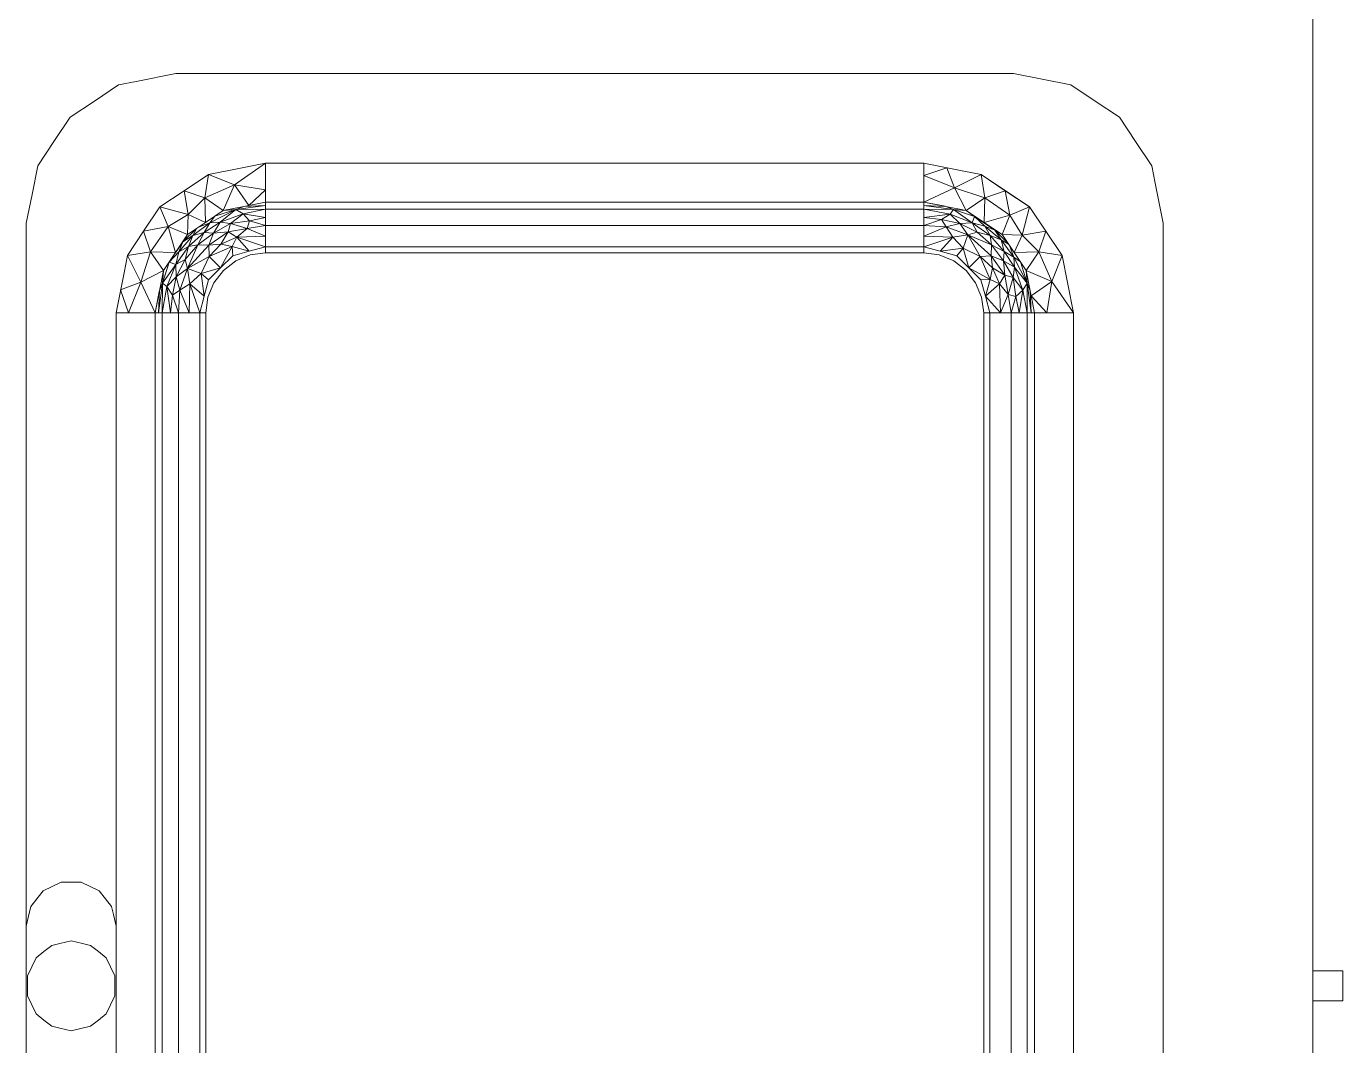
# Model space of a CAD drawing. Header units: inches. Extents: x -827 to 154, y -802 to 207.
# Drawn here: x -814.08 to -792.08, y 15.33 to 32.36 of the extents above; entities that cross this region are included whole.
import ezdxf

# ---------------------------------------------------------------- set-up
doc = ezdxf.new("R2010")
doc.units = ezdxf.units.IN
doc.header["$MEASUREMENT"] = 0
doc.layers.add('D0960_-_Workstation__Dental_Lab__Plaster_skp', color=8, linetype='Continuous', lineweight=9)
doc.layers.add('Q-SPCQ', color=7, linetype='Continuous', lineweight=9)

# ---------------------------------------------------------------- blocks, each defined once
blk = doc.blocks.new('D0960_-_Workstation__Dental_Lab__Plaster_skp_7-V1-Level 1')
at = {"layer": 'Q-SPCQ'}
for p, q in [((-72.5, -12), (66.448, -12)), ((66.448, -12), (-72.5, -12))]:
    blk.add_line(p, q, dxfattribs=at)
blk = doc.blocks.new('D0960_-_Workstation__Dental_Lab__Plaster_skp_2-V2-Level 1')
at = {"layer": 'Q-SPCQ'}
for p, q in [((92.75, 20.25), (99.25, 20.25)), ((92.75, 20.25), (99.25, 20.25)), ((99.25, 20.25), (111, 20.25)), ((111, 20.25), (99.25, 20.25)), ((99.25, 20.25), (99.413, 20.213)), ((99.25, 20.25), (99.413, 20.213)), ((111, 20.25), (111.478, 20.155)), ((111, 20.25), (111.478, 20.155)), ((97.678, 19.956), (97.782, 20.086)), ((97.678, 19.956), (97.782, 20.086)), ((97.782, 20.086), (97.933, 20.159)), ((97.782, 20.086), (97.933, 20.159)), ((97.933, 20.159), (98.083, 20.231)), ((98.083, 20.231), (97.933, 20.159)), ((98.083, 20.231), (98.25, 20.231)), ((98.083, 20.231), (98.417, 20.231)), ((98.25, 20.231), (98.417, 20.231)), ((98.417, 20.231), (98.567, 20.159)), ((98.417, 20.231), (98.567, 20.159)), ((98.567, 20.159), (98.718, 20.086)), ((98.718, 20.086), (98.567, 20.159)), ((98.718, 20.086), (98.822, 19.956)), ((98.822, 19.956), (98.718, 20.086)), ((99.413, 20.213), (99.575, 20.176)), ((99.575, 20.176), (99.413, 20.213)), ((99.575, 20.176), (99.706, 20.072)), ((99.575, 20.176), (99.836, 19.968)), ((99.706, 20.072), (99.836, 19.968)), ((111.478, 20.155), (111.957, 20.06)), ((111.957, 20.06), (111.478, 20.155)), ((111.957, 20.06), (112.362, 19.789)), ((111.957, 20.06), (112.362, 19.789)), ((97.543, 19.69), (97.574, 19.825)), ((97.543, 19.69), (97.574, 19.825)), ((97.574, 19.825), (97.678, 19.956)), ((97.678, 19.956), (97.574, 19.825)), ((98.822, 19.956), (98.926, 19.825)), ((98.926, 19.825), (98.822, 19.956)), ((98.926, 19.825), (98.957, 19.69)), ((98.957, 19.69), (98.926, 19.825)), ((99.836, 19.968), (99.909, 19.817)), ((99.909, 19.817), (99.836, 19.968)), ((99.909, 19.817), (99.981, 19.667)), ((99.981, 19.667), (99.909, 19.817)), ((97.543, 19.69), (97.5, 19.5)), ((97.543, 19.69), (97.5, 19.5)), ((98.957, 19.69), (99, 19.5)), ((99, 19.5), (98.957, 19.69)), ((99.981, 19.667), (99.981, 19.5)), ((99.981, 19.5), (99.981, 19.667)), ((112.362, 19.789), (112.768, 19.518)), ((112.768, 19.518), (112.362, 19.789)), ((97.537, 19.337), (97.5, 19.5)), ((97.537, 19.337), (97.5, 19.5)), ((98.957, 19.31), (99, 19.5)), ((98.957, 19.31), (99, 19.5)), ((99.981, 19.333), (99.981, 19.5)), ((99.981, 19.333), (99.981, 19.5)), ((112.768, 19.518), (113.039, 19.112)), ((113.039, 19.112), (112.768, 19.518)), ((97.537, 19.337), (97.574, 19.175)), ((97.537, 19.337), (97.574, 19.175)), ((97.574, 19.175), (97.678, 19.044)), ((97.678, 19.044), (97.574, 19.175)), ((98.822, 19.044), (98.926, 19.175)), ((98.822, 19.044), (98.926, 19.175)), ((98.926, 19.175), (98.957, 19.31)), ((98.926, 19.175), (98.957, 19.31)), ((99.836, 19.032), (99.981, 19.333)), ((99.836, 19.032), (99.909, 19.183)), ((99.909, 19.183), (99.981, 19.333)), ((97.678, 19.044), (97.782, 18.914)), ((97.678, 19.044), (97.782, 18.914)), ((98.718, 18.914), (98.822, 19.044)), ((98.718, 18.914), (98.822, 19.044)), ((99.575, 18.824), (99.706, 18.928)), ((99.575, 18.824), (99.706, 18.928)), ((99.706, 18.928), (99.836, 19.032)), ((99.836, 19.032), (99.706, 18.928)), ((113.039, 19.112), (113.31, 18.707)), ((113.31, 18.707), (113.039, 19.112)), ((96.37, 18.75), (99.25, 18.75)), ((99.25, 18.75), (96.37, 18.75)), ((97.782, 18.914), (97.933, 18.841)), ((97.782, 18.914), (97.933, 18.841)), ((97.933, 18.841), (98.083, 18.769)), ((98.083, 18.769), (97.933, 18.841)), ((98.083, 18.769), (98.25, 18.769)), ((98.417, 18.769), (98.083, 18.769)), ((98.25, 18.769), (98.417, 18.769)), ((98.417, 18.769), (98.567, 18.841)), ((98.417, 18.769), (98.567, 18.841)), ((98.567, 18.841), (98.718, 18.914)), ((98.718, 18.914), (98.567, 18.841)), ((99.25, 18.75), (99.44, 18.793)), ((99.25, 18.75), (99.44, 18.793)), ((99.25, 18.75), (109.5, 18.75)), ((109.5, 18.75), (99.25, 18.75)), ((99.44, 18.793), (99.575, 18.824)), ((99.575, 18.824), (99.44, 18.793)), ((109.5, 18.75), (110.167, 18.617)), ((109.5, 18.75), (110.167, 18.617)), ((109.5, 18.544), (109.5, 18.75)), ((109.5, 18.75), (109.5, 18.544)), ((113.31, 18.707), (113.367, 18.417)), ((113.367, 18.417), (113.31, 18.707)), ((109.5, 18.544), (109.882, 18.674)), ((109.882, 18.674), (109.5, 18.544)), ((109.5, 18.544), (109.5, 18.099)), ((109.5, 18.544), (109.5, 18.099)), ((109.5, 18.544), (110.01, 18.337)), ((109.5, 18.544), (110.01, 18.337)), ((109.882, 18.674), (110.01, 18.337)), ((109.882, 18.674), (110.01, 18.337)), ((110.457, 18.56), (110.01, 18.337)), ((110.01, 18.337), (110.457, 18.56)), ((110.167, 18.617), (110.457, 18.56)), ((110.457, 18.56), (110.167, 18.617)), ((110.457, 18.56), (110.862, 18.289)), ((110.457, 18.56), (110.862, 18.289)), ((110.457, 18.56), (110.517, 18.172)), ((110.457, 18.56), (110.517, 18.172)), ((110.01, 18.337), (109.5, 18.099)), ((109.5, 18.099), (110.01, 18.337)), ((110.01, 18.337), (110.208, 17.958)), ((110.01, 18.337), (110.517, 18.172)), ((110.517, 18.172), (110.01, 18.337)), ((110.01, 18.337), (110.208, 17.958)), ((110.517, 18.172), (110.862, 18.289)), ((110.862, 18.289), (110.517, 18.172)), ((110.862, 18.289), (111.268, 18.018)), ((111.268, 18.018), (110.862, 18.289)), ((110.862, 18.289), (110.94, 17.88)), ((110.862, 18.289), (110.94, 17.88)), ((113.367, 18.417), (113.5, 17.75)), ((113.5, 17.75), (113.367, 18.417)), ((109.5, 18.099), (96.366, 18.099)), ((96.366, 18.099), (109.5, 18.099)), ((109.5, 18.043), (109.5, 18.099)), ((109.5, 18.099), (109.5, 18.043)), ((109.5, 18.099), (109.854, 18.029)), ((109.854, 18.029), (109.5, 18.099)), ((109.865, 18.026), (109.5, 18.099)), ((109.5, 18.023), (109.5, 18.043)), ((109.865, 18.026), (109.5, 18.043)), ((109.996, 17.976), (109.5, 18.043)), ((109.5, 18.023), (109.5, 18.043)), ((109.865, 18.026), (109.5, 18.043)), ((109.5, 18.043), (109.996, 17.976)), ((110.517, 18.172), (110.208, 17.958)), ((110.517, 18.172), (110.208, 17.958)), ((110.517, 18.172), (110.508, 17.758)), ((110.517, 18.172), (110.508, 17.758)), ((110.517, 18.172), (110.94, 17.88)), ((110.517, 18.172), (110.94, 17.88)), ((96.366, 17.979), (109.5, 17.979)), ((96.366, 17.979), (109.5, 17.979)), ((109.5, 18.023), (109.5, 17.979)), ((109.5, 18.023), (109.5, 17.979)), ((109.5, 17.979), (109.5, 17.843)), ((109.996, 17.976), (109.5, 17.979)), ((109.939, 17.899), (109.5, 17.979)), ((109.5, 17.979), (109.5, 17.843)), ((109.996, 17.976), (109.5, 17.979)), ((109.5, 17.979), (109.939, 17.899)), ((109.939, 17.899), (109.5, 17.843)), ((109.939, 17.899), (109.5, 17.843)), ((109.5, 17.708), (109.5, 17.843)), ((109.5, 17.843), (109.795, 17.807)), ((109.795, 17.807), (109.5, 17.843)), ((109.5, 17.843), (109.5, 17.708)), ((109.939, 17.899), (109.795, 17.807)), ((109.939, 17.899), (109.795, 17.807)), ((109.865, 18.026), (110.208, 17.958)), ((109.865, 18.026), (109.996, 17.976)), ((109.865, 18.026), (110.208, 17.958)), ((109.865, 18.026), (109.996, 17.976)), ((109.996, 17.976), (109.939, 17.899)), ((109.996, 17.976), (109.939, 17.899)), ((109.939, 17.899), (110.103, 17.743)), ((109.939, 17.899), (110.306, 17.752)), ((109.939, 17.899), (110.306, 17.752)), ((110.103, 17.743), (109.939, 17.899)), ((109.996, 17.976), (110.208, 17.958)), ((109.996, 17.976), (110.306, 17.752)), ((110.208, 17.958), (109.996, 17.976)), ((109.996, 17.976), (110.348, 17.861)), ((110.348, 17.861), (109.996, 17.976)), ((109.996, 17.976), (110.306, 17.752)), ((110.208, 17.958), (110.348, 17.861)), ((110.208, 17.958), (110.508, 17.758)), ((110.208, 17.958), (110.348, 17.861)), ((110.208, 17.958), (110.508, 17.758)), ((110.348, 17.861), (110.306, 17.752)), ((110.348, 17.861), (110.306, 17.752)), ((110.508, 17.758), (110.348, 17.861)), ((110.348, 17.861), (110.688, 17.633)), ((110.688, 17.633), (110.348, 17.861)), ((110.348, 17.861), (110.52, 17.7)), ((110.348, 17.861), (110.52, 17.7)), ((110.348, 17.861), (110.508, 17.758)), ((110.94, 17.88), (110.508, 17.758)), ((110.508, 17.758), (110.94, 17.88)), ((110.94, 17.88), (110.807, 17.557)), ((110.94, 17.88), (110.807, 17.557)), ((111.268, 18.018), (110.94, 17.88)), ((110.94, 17.88), (111.268, 18.018)), ((110.94, 17.88), (111.145, 17.545)), ((110.94, 17.88), (111.145, 17.545)), ((111.268, 18.018), (111.145, 17.545)), ((111.268, 18.018), (111.145, 17.545)), ((111.268, 18.018), (111.539, 17.612)), ((111.539, 17.612), (111.268, 18.018)), ((96.366, 17.708), (109.5, 17.708)), ((109.5, 17.708), (96.366, 17.708)), ((109.795, 17.807), (109.5, 17.708)), ((109.795, 17.807), (109.5, 17.708)), ((109.5, 17.708), (109.5, 17.53)), ((109.876, 17.684), (109.5, 17.708)), ((109.5, 17.708), (109.5, 17.53)), ((109.876, 17.684), (109.5, 17.708)), ((109.876, 17.684), (109.5, 17.53)), ((109.876, 17.684), (109.5, 17.53)), ((110.103, 17.743), (109.795, 17.807)), ((109.795, 17.807), (109.876, 17.684)), ((109.876, 17.684), (109.795, 17.807)), ((110.103, 17.743), (109.795, 17.807)), ((110.103, 17.743), (109.876, 17.684)), ((110.103, 17.743), (109.876, 17.684)), ((110.238, 17.555), (109.876, 17.684)), ((109.983, 17.516), (109.876, 17.684)), ((110.238, 17.555), (109.876, 17.684)), ((109.876, 17.684), (109.983, 17.516)), ((110.306, 17.752), (110.103, 17.743)), ((110.103, 17.743), (110.306, 17.752)), ((110.238, 17.555), (110.103, 17.743)), ((110.392, 17.596), (110.103, 17.743)), ((110.103, 17.743), (110.238, 17.555)), ((110.392, 17.596), (110.103, 17.743)), ((110.52, 17.7), (110.306, 17.752)), ((110.306, 17.752), (110.609, 17.541)), ((110.392, 17.596), (110.306, 17.752)), ((110.306, 17.752), (110.392, 17.596)), ((110.306, 17.752), (110.609, 17.541)), ((110.306, 17.752), (110.52, 17.7)), ((110.508, 17.758), (110.688, 17.633)), ((110.508, 17.758), (110.688, 17.633)), ((110.508, 17.758), (110.807, 17.557)), ((110.508, 17.758), (110.807, 17.557)), ((110.52, 17.7), (110.609, 17.541)), ((110.792, 17.468), (110.52, 17.7)), ((110.52, 17.7), (110.609, 17.541)), ((110.688, 17.633), (110.52, 17.7)), ((110.688, 17.633), (110.52, 17.7)), ((110.52, 17.7), (110.792, 17.468)), ((110.688, 17.633), (110.792, 17.468)), ((110.688, 17.633), (110.905, 17.412)), ((110.688, 17.633), (110.807, 17.557)), ((110.688, 17.633), (110.792, 17.468)), ((110.688, 17.633), (110.905, 17.412)), ((110.688, 17.633), (110.807, 17.557)), ((111.145, 17.545), (111.539, 17.612)), ((111.539, 17.612), (111.145, 17.545)), ((111.539, 17.612), (111.422, 17.267)), ((111.539, 17.612), (111.422, 17.267)), ((111.539, 17.612), (111.81, 17.207)), ((111.539, 17.612), (111.81, 17.207)), ((113.5, 17.75), (113.5, 3.75)), ((113.5, 3.75), (113.5, 17.75)), ((109.5, 17.352), (109.5, 17.53)), ((109.983, 17.516), (109.5, 17.53)), ((109.983, 17.516), (109.5, 17.53)), ((109.5, 17.53), (109.5, 17.352)), ((109.983, 17.516), (109.5, 17.352)), ((109.983, 17.516), (109.5, 17.352)), ((109.983, 17.516), (109.775, 17.278)), ((109.983, 17.516), (109.775, 17.278)), ((110.238, 17.555), (109.983, 17.516)), ((110.238, 17.555), (109.983, 17.516)), ((109.983, 17.516), (110.155, 17.328)), ((110.155, 17.328), (109.983, 17.516)), ((110.238, 17.555), (110.155, 17.328)), ((110.238, 17.555), (110.155, 17.328)), ((110.392, 17.596), (110.238, 17.555)), ((110.392, 17.596), (110.238, 17.555)), ((110.628, 17.201), (110.238, 17.555)), ((110.238, 17.555), (110.442, 17.192)), ((110.633, 17.383), (110.238, 17.555)), ((110.633, 17.383), (110.238, 17.555)), ((110.238, 17.555), (110.628, 17.201)), ((110.442, 17.192), (110.238, 17.555)), ((110.633, 17.383), (110.392, 17.596)), ((110.609, 17.541), (110.392, 17.596)), ((110.633, 17.383), (110.392, 17.596)), ((110.392, 17.596), (110.609, 17.541)), ((110.792, 17.468), (110.609, 17.541)), ((110.633, 17.383), (110.609, 17.541)), ((110.843, 17.276), (110.609, 17.541)), ((110.609, 17.541), (110.633, 17.383)), ((110.609, 17.541), (110.843, 17.276)), ((110.609, 17.541), (110.792, 17.468)), ((110.633, 17.383), (110.628, 17.201)), ((110.633, 17.383), (110.628, 17.201)), ((110.843, 17.276), (110.633, 17.383)), ((110.843, 17.276), (110.633, 17.383)), ((110.633, 17.383), (110.83, 17.12)), ((110.83, 17.12), (110.633, 17.383)), ((110.792, 17.468), (110.843, 17.276)), ((110.792, 17.468), (111.002, 17.182)), ((110.843, 17.276), (110.792, 17.468)), ((110.792, 17.468), (110.913, 17.399)), ((110.792, 17.468), (111.002, 17.182)), ((110.792, 17.468), (110.913, 17.399)), ((110.807, 17.557), (111.008, 17.258)), ((110.807, 17.557), (111.008, 17.258)), ((110.807, 17.557), (111.145, 17.545)), ((110.807, 17.557), (111.145, 17.545)), ((111.145, 17.545), (111.008, 17.258)), ((111.008, 17.258), (111.145, 17.545)), ((111.145, 17.545), (111.422, 17.267)), ((111.145, 17.545), (111.422, 17.267)), ((96.366, 17.352), (109.5, 17.352)), ((109.5, 17.352), (96.366, 17.352)), ((96.366, 17.25), (109.5, 17.25)), ((96.366, 17.25), (109.5, 17.25)), ((109.5, 17.25), (109.5, 17.352)), ((109.5, 17.352), (109.5, 17.25)), ((109.5, 17.352), (109.775, 17.278)), ((109.5, 17.352), (109.775, 17.278)), ((109.5, 17.25), (109.759, 17.216)), ((109.759, 17.216), (109.5, 17.25)), ((109.759, 17.216), (110, 17.116)), ((109.759, 17.216), (110, 17.116)), ((110.155, 17.328), (109.775, 17.278)), ((110.155, 17.328), (109.775, 17.278)), ((109.775, 17.278), (110.051, 17.204)), ((109.775, 17.278), (110.051, 17.204)), ((110.155, 17.328), (110.051, 17.204)), ((110.155, 17.328), (110.051, 17.204)), ((110.051, 17.204), (110.253, 17.003)), ((110.253, 17.003), (110.051, 17.204)), ((110.442, 17.192), (110.155, 17.328)), ((110.155, 17.328), (110.253, 17.003)), ((110.253, 17.003), (110.155, 17.328)), ((110.442, 17.192), (110.155, 17.328)), ((110.442, 17.192), (110.253, 17.003)), ((110.442, 17.192), (110.253, 17.003)), ((110.628, 17.201), (110.442, 17.192)), ((110.628, 17.201), (110.442, 17.192)), ((110.645, 17.002), (110.442, 17.192)), ((110.645, 17.002), (110.442, 17.192)), ((110.442, 17.192), (110.606, 16.808)), ((110.606, 16.808), (110.442, 17.192)), ((110.853, 16.877), (110.628, 17.201)), ((110.628, 17.201), (110.645, 17.002)), ((110.83, 17.12), (110.628, 17.201)), ((110.645, 17.002), (110.628, 17.201)), ((110.83, 17.12), (110.628, 17.201)), ((110.853, 16.877), (110.628, 17.201)), ((110.843, 17.276), (110.83, 17.12)), ((110.843, 17.276), (110.83, 17.12)), ((110.843, 17.276), (111.002, 17.182)), ((110.843, 17.276), (111.015, 17.013)), ((110.843, 17.276), (111.002, 17.182)), ((111.015, 17.013), (110.843, 17.276)), ((110.93, 17.375), (111.002, 17.182)), ((111.002, 17.182), (110.93, 17.375)), ((111.002, 17.182), (111.113, 17.1)), ((111.015, 17.013), (111.002, 17.182)), ((111.002, 17.182), (111.226, 16.746)), ((111.002, 17.182), (111.113, 17.1)), ((111.002, 17.182), (111.015, 17.013)), ((111.002, 17.182), (111.226, 16.746)), ((111.008, 17.258), (111.422, 17.267)), ((111.422, 17.267), (111.008, 17.258)), ((111.008, 17.258), (111.208, 16.958)), ((111.008, 17.258), (111.208, 16.958)), ((111.422, 17.267), (111.208, 16.958)), ((111.422, 17.267), (111.208, 16.958)), ((111.422, 17.267), (111.637, 16.772)), ((111.422, 17.267), (111.637, 16.772)), ((111.422, 17.267), (111.81, 17.207)), ((111.422, 17.267), (111.81, 17.207)), ((111.637, 16.772), (111.81, 17.207)), ((111.637, 16.772), (111.81, 17.207)), ((111.81, 17.207), (111.905, 16.728)), ((111.905, 16.728), (111.81, 17.207)), ((110, 17.116), (110.207, 16.957)), ((110.207, 16.957), (110, 17.116)), ((110.207, 16.957), (110.366, 16.75)), ((110.366, 16.75), (110.207, 16.957)), ((110.253, 17.003), (110.454, 16.801)), ((110.606, 16.808), (110.253, 17.003)), ((110.606, 16.808), (110.253, 17.003)), ((110.253, 17.003), (110.454, 16.801)), ((110.645, 17.002), (110.606, 16.808)), ((110.645, 17.002), (110.606, 16.808)), ((110.853, 16.877), (110.645, 17.002)), ((110.766, 16.733), (110.645, 17.002)), ((110.853, 16.877), (110.645, 17.002)), ((110.645, 17.002), (110.766, 16.733)), ((111.015, 17.013), (110.83, 17.12)), ((110.83, 17.12), (110.991, 16.84)), ((111.015, 17.013), (110.83, 17.12)), ((110.991, 16.84), (110.83, 17.12)), ((110.83, 17.12), (110.853, 16.877)), ((110.853, 16.877), (110.83, 17.12)), ((111.015, 17.013), (110.991, 16.84)), ((111.015, 17.013), (110.991, 16.84)), ((111.015, 17.013), (111.152, 16.626)), ((111.015, 17.013), (111.226, 16.746)), ((111.015, 17.013), (111.226, 16.746)), ((111.015, 17.013), (111.152, 16.626)), ((111.113, 17.1), (111.226, 16.746)), ((111.226, 16.746), (111.113, 17.1)), ((111.208, 16.958), (111.226, 16.746)), ((111.208, 16.958), (111.276, 16.615)), ((111.226, 16.746), (111.208, 16.958)), ((111.208, 16.958), (111.637, 16.772)), ((111.637, 16.772), (111.208, 16.958)), ((111.276, 16.615), (111.208, 16.958)), ((110.366, 16.75), (110.466, 16.509)), ((110.466, 16.509), (110.366, 16.75)), ((110.606, 16.808), (110.454, 16.801)), ((110.606, 16.808), (110.454, 16.801)), ((110.454, 16.801), (110.528, 16.525)), ((110.454, 16.801), (110.528, 16.525)), ((110.606, 16.808), (110.528, 16.525)), ((110.606, 16.808), (110.528, 16.525)), ((110.766, 16.733), (110.528, 16.525)), ((110.766, 16.733), (110.528, 16.525)), ((110.766, 16.733), (110.602, 16.25)), ((110.766, 16.733), (110.602, 16.25)), ((110.766, 16.733), (110.606, 16.808)), ((110.766, 16.733), (110.606, 16.808)), ((110.853, 16.877), (110.766, 16.733)), ((110.853, 16.877), (110.766, 16.733)), ((110.766, 16.733), (110.78, 16.25)), ((110.91, 16.557), (110.766, 16.733)), ((110.91, 16.557), (110.766, 16.733)), ((110.766, 16.733), (110.78, 16.25)), ((110.991, 16.84), (110.853, 16.877)), ((110.853, 16.877), (110.91, 16.557)), ((110.991, 16.84), (110.853, 16.877)), ((110.91, 16.557), (110.853, 16.877)), ((110.991, 16.84), (110.91, 16.557)), ((110.991, 16.84), (110.91, 16.557)), ((111.037, 16.52), (110.991, 16.84)), ((111.152, 16.626), (110.991, 16.84)), ((110.991, 16.84), (111.037, 16.52)), ((110.991, 16.84), (111.152, 16.626)), ((111.152, 16.626), (111.226, 16.746)), ((111.226, 16.746), (111.152, 16.626)), ((111.226, 16.746), (111.293, 16.25)), ((111.226, 16.746), (111.229, 16.25)), ((111.226, 16.746), (111.293, 16.25)), ((111.226, 16.746), (111.276, 16.615)), ((111.226, 16.746), (111.276, 16.615)), ((111.226, 16.746), (111.229, 16.25)), ((111.637, 16.772), (111.293, 16.532)), ((111.637, 16.772), (111.293, 16.532)), ((111.637, 16.772), (111.555, 16.25)), ((111.637, 16.772), (111.555, 16.25)), ((111.637, 16.772), (112, 16.25)), ((111.637, 16.772), (112, 16.25)), ((112, 16.25), (111.905, 16.728)), ((111.905, 16.728), (112, 16.25)), ((110.466, 16.509), (110.5, 16.25)), ((110.5, 16.25), (110.466, 16.509)), ((110.528, 16.525), (110.602, 16.25)), ((110.528, 16.525), (110.602, 16.25)), ((110.91, 16.557), (110.78, 16.25)), ((110.91, 16.557), (110.78, 16.25)), ((111.037, 16.52), (110.91, 16.557)), ((110.958, 16.25), (110.91, 16.557)), ((111.037, 16.52), (110.91, 16.557)), ((110.91, 16.557), (110.958, 16.25)), ((111.037, 16.52), (110.958, 16.25)), ((111.037, 16.52), (110.958, 16.25)), ((111.152, 16.626), (111.037, 16.52)), ((111.152, 16.626), (111.037, 16.52)), ((111.093, 16.25), (111.037, 16.52)), ((111.037, 16.52), (111.093, 16.25)), ((111.152, 16.626), (111.093, 16.25)), ((111.152, 16.626), (111.093, 16.25)), ((111.229, 16.25), (111.152, 16.626)), ((111.152, 16.626), (111.229, 16.25)), ((111.293, 16.532), (111.276, 16.615)), ((111.293, 16.25), (111.276, 16.615)), ((111.293, 16.25), (111.276, 16.615)), ((111.276, 16.615), (111.293, 16.532)), ((111.293, 16.532), (111.349, 16.25)), ((111.293, 16.532), (111.555, 16.25)), ((111.293, 16.532), (111.349, 16.25)), ((111.293, 16.532), (111.555, 16.25)), ((110.5, 16.25), (110.602, 16.25)), ((110.5, 16.25), (110.602, 16.25)), ((110.5, 5.25), (110.5, 16.25)), ((110.5, 5.25), (110.5, 16.25)), ((110.739, 16.25), (110.602, 16.25)), ((110.602, 5.25), (110.602, 16.25)), ((110.602, 16.25), (110.602, 5.25)), ((110.602, 16.25), (110.739, 16.25)), ((110.739, 16.25), (110.78, 16.25)), ((110.739, 16.25), (110.78, 16.25)), ((110.958, 16.25), (110.78, 16.25)), ((110.78, 16.25), (110.958, 16.25)), ((111.093, 16.25), (110.958, 16.25)), ((110.958, 5.25), (110.958, 16.25)), ((110.958, 16.25), (110.958, 5.25)), ((110.958, 16.25), (111.093, 16.25)), ((111.229, 16.25), (111.093, 16.25)), ((111.093, 16.25), (111.229, 16.25)), ((111.289, 16.25), (111.229, 16.25)), ((111.229, 5.25), (111.229, 16.25)), ((111.229, 16.25), (111.293, 16.25)), ((111.349, 16.25), (111.229, 16.25)), ((111.229, 5.25), (111.229, 16.25)), ((111.289, 16.25), (111.293, 16.25)), ((111.349, 16.25), (111.293, 16.25)), ((111.293, 16.25), (111.349, 16.25)), ((111.349, 16.25), (111.349, 5.25)), ((111.349, 16.25), (111.555, 16.25)), ((111.349, 16.25), (111.555, 16.25)), ((111.349, 5.25), (111.349, 16.25)), ((111.555, 16.25), (112, 16.25)), ((112, 16.25), (111.555, 16.25)), ((112, 5.25), (112, 16.25)), ((112, 16.25), (112, 5.25)), ((110.466, 4.991), (110.5, 5.25)), ((110.466, 4.991), (110.5, 5.25)), ((110.602, 5.25), (110.5, 5.25)), ((110.5, 5.25), (110.602, 5.25)), ((110.528, 4.975), (110.602, 5.25)), ((110.602, 5.25), (110.528, 4.975)), ((110.78, 5.25), (110.602, 5.25)), ((110.766, 4.767), (110.602, 5.25)), ((110.78, 5.25), (110.602, 5.25)), ((110.602, 5.25), (110.766, 4.767)), ((110.78, 5.25), (110.766, 4.767)), ((110.78, 5.25), (110.766, 4.767)), ((110.78, 5.25), (110.958, 5.25)), ((110.958, 5.25), (110.78, 5.25)), ((110.78, 5.25), (110.934, 4.874)), ((110.934, 4.874), (110.78, 5.25)), ((110.958, 5.25), (110.934, 4.874)), ((110.958, 5.25), (110.934, 4.874)), ((111.229, 5.25), (110.958, 5.25)), ((111.057, 4.955), (110.958, 5.25)), ((111.093, 5.25), (110.958, 5.25)), ((110.958, 5.25), (111.057, 4.955)), ((111.093, 5.25), (111.057, 4.955)), ((111.093, 5.25), (111.057, 4.955)), ((111.093, 5.25), (111.149, 4.811)), ((111.229, 5.25), (111.093, 5.25)), ((111.093, 5.25), (111.149, 4.811)), ((111.229, 5.25), (111.149, 4.811)), ((111.229, 5.25), (111.149, 4.811)), ((111.229, 5.25), (111.226, 4.754)), ((111.226, 4.754), (111.293, 5.25)), ((111.293, 5.25), (111.226, 4.754)), ((111.229, 5.25), (111.226, 4.754)), ((111.293, 5.25), (111.229, 5.25)), ((111.229, 5.25), (111.293, 5.25)), ((111.293, 5.25), (111.276, 4.885)), ((111.276, 4.885), (111.349, 5.25)), ((111.293, 5.25), (111.276, 4.885)), ((111.279, 4.896), (111.349, 5.25)), ((111.349, 5.25), (111.279, 4.896)), ((111.303, 5.25), (111.293, 5.25)), ((111.293, 5.25), (111.303, 5.25)), ((111.293, 5.25), (111.349, 5.25)), ((111.303, 5.25), (111.349, 5.25)), ((111.349, 5.25), (111.303, 5.25)), ((111.587, 4.74), (111.349, 5.25)), ((111.794, 5.25), (111.349, 5.25)), ((111.349, 5.25), (111.587, 4.74)), ((111.349, 5.25), (111.794, 5.25)), ((111.587, 4.74), (111.794, 5.25)), ((111.794, 5.25), (111.587, 4.74)), ((111.794, 5.25), (112, 5.25)), ((111.794, 5.25), (111.924, 4.868)), ((111.794, 5.25), (112, 5.25)), ((111.794, 5.25), (111.924, 4.868)), ((111.867, 4.583), (112, 5.25)), ((111.867, 4.583), (112, 5.25)), ((110.366, 4.75), (110.466, 4.991)), ((110.366, 4.75), (110.466, 4.991)), ((110.454, 4.699), (110.528, 4.975)), ((110.528, 4.975), (110.454, 4.699)), ((110.578, 4.595), (110.528, 4.975)), ((110.766, 4.767), (110.528, 4.975)), ((110.766, 4.767), (110.528, 4.975)), ((110.528, 4.975), (110.578, 4.595)), ((110.934, 4.874), (110.766, 4.767)), ((110.934, 4.874), (110.766, 4.767)), ((110.934, 4.874), (110.805, 4.512)), ((110.934, 4.874), (110.805, 4.512)), ((111.057, 4.955), (110.934, 4.874)), ((111.057, 4.955), (110.934, 4.874)), ((110.993, 4.647), (110.934, 4.874)), ((110.934, 4.874), (110.993, 4.647)), ((111.057, 4.955), (110.993, 4.647)), ((111.057, 4.955), (110.993, 4.647)), ((111.057, 4.955), (111.149, 4.811)), ((111.149, 4.811), (111.057, 4.955)), ((111.276, 4.885), (111.208, 4.542)), ((111.276, 4.885), (111.208, 4.542)), ((111.276, 4.885), (111.226, 4.754)), ((111.226, 4.754), (111.276, 4.885)), ((111.924, 4.868), (111.587, 4.74)), ((111.587, 4.74), (111.924, 4.868)), ((110.207, 4.543), (110.366, 4.75)), ((110.207, 4.543), (110.366, 4.75)), ((110.253, 4.497), (110.454, 4.699)), ((110.454, 4.699), (110.253, 4.497)), ((110.578, 4.595), (110.454, 4.699)), ((110.578, 4.595), (110.454, 4.699)), ((110.766, 4.767), (110.578, 4.595)), ((110.766, 4.767), (110.578, 4.595)), ((110.766, 4.767), (110.805, 4.512)), ((110.805, 4.512), (110.766, 4.767)), ((110.993, 4.647), (110.805, 4.512)), ((110.993, 4.647), (110.805, 4.512)), ((110.993, 4.647), (110.846, 4.358)), ((110.993, 4.647), (110.846, 4.358)), ((111.149, 4.811), (110.993, 4.647)), ((111.149, 4.811), (110.993, 4.647)), ((111.002, 4.444), (110.993, 4.647)), ((110.993, 4.647), (111.002, 4.444)), ((111.149, 4.811), (111.002, 4.444)), ((111.149, 4.811), (111.002, 4.444)), ((111.002, 4.444), (111.226, 4.754)), ((111.226, 4.754), (111.002, 4.444)), ((111.226, 4.754), (111.111, 4.402)), ((111.226, 4.754), (111.111, 4.402)), ((111.149, 4.811), (111.226, 4.754)), ((111.149, 4.811), (111.226, 4.754)), ((111.226, 4.754), (111.208, 4.542)), ((111.226, 4.754), (111.208, 4.542)), ((111.587, 4.74), (111.208, 4.542)), ((111.587, 4.74), (111.208, 4.542)), ((111.587, 4.74), (111.422, 4.233)), ((111.587, 4.74), (111.422, 4.233)), ((111.587, 4.74), (111.81, 4.293)), ((111.587, 4.74), (111.81, 4.293)), ((110, 4.384), (110.207, 4.543)), ((110.207, 4.543), (110, 4.384)), ((110.051, 4.296), (110.253, 4.497)), ((110.253, 4.497), (110.051, 4.296)), ((110.253, 4.497), (110.058, 4.144)), ((110.253, 4.497), (110.058, 4.144)), ((110.578, 4.595), (110.253, 4.497)), ((110.578, 4.595), (110.253, 4.497)), ((110.253, 4.497), (110.442, 4.308)), ((110.442, 4.308), (110.253, 4.497)), ((110.578, 4.595), (110.442, 4.308)), ((110.578, 4.595), (110.442, 4.308)), ((110.805, 4.512), (110.442, 4.308)), ((110.805, 4.512), (110.442, 4.308)), ((110.805, 4.512), (110.451, 4.122)), ((110.805, 4.512), (110.451, 4.122)), ((110.805, 4.512), (110.578, 4.595)), ((110.805, 4.512), (110.578, 4.595)), ((110.805, 4.512), (110.633, 4.117)), ((110.805, 4.512), (110.633, 4.117)), ((111.002, 4.444), (110.791, 4.141)), ((111.002, 4.444), (110.791, 4.141)), ((110.805, 4.512), (110.846, 4.358)), ((110.846, 4.358), (110.805, 4.512)), ((111.002, 4.444), (110.846, 4.358)), ((111.002, 4.444), (110.846, 4.358)), ((111.111, 4.402), (110.883, 4.062)), ((111.111, 4.402), (110.883, 4.062)), ((111.002, 4.444), (110.95, 4.23)), ((111.002, 4.444), (110.95, 4.23)), ((111.111, 4.402), (110.95, 4.23)), ((110.95, 4.23), (111.111, 4.402)), ((111.002, 4.444), (111.111, 4.402)), ((111.002, 4.444), (111.111, 4.402)), ((111.208, 4.542), (111.008, 4.242)), ((111.208, 4.542), (111.008, 4.242)), ((111.111, 4.402), (111.008, 4.242)), ((111.111, 4.402), (111.008, 4.242)), ((111.208, 4.542), (111.111, 4.402)), ((111.111, 4.402), (111.208, 4.542)), ((111.208, 4.542), (111.422, 4.233)), ((111.208, 4.542), (111.422, 4.233)), ((111.81, 4.293), (111.867, 4.583)), ((111.867, 4.583), (111.81, 4.293)), ((82.5, 4.25), (109.5, 4.25)), ((109.5, 4.25), (82.5, 4.25)), ((109.5, 4.25), (109.759, 4.284)), ((109.759, 4.284), (109.5, 4.25)), ((109.5, 4.25), (109.5, 4.148)), ((109.5, 4.148), (109.5, 4.25)), ((109.775, 4.222), (109.5, 4.148)), ((109.775, 4.222), (109.5, 3.97)), ((109.775, 4.222), (109.5, 4.148)), ((109.775, 4.222), (109.5, 3.97)), ((109.759, 4.284), (110, 4.384)), ((109.759, 4.284), (110, 4.384)), ((109.775, 4.222), (110.051, 4.296)), ((110.051, 4.296), (109.775, 4.222)), ((109.983, 3.984), (109.775, 4.222)), ((110.058, 4.144), (109.775, 4.222)), ((109.775, 4.222), (109.983, 3.984)), ((110.058, 4.144), (109.775, 4.222)), ((110.058, 4.144), (110.051, 4.296)), ((110.051, 4.296), (110.058, 4.144)), ((110.442, 4.308), (110.058, 4.144)), ((110.442, 4.308), (110.058, 4.144)), ((110.442, 4.308), (110.252, 4.105)), ((110.442, 4.308), (110.252, 4.105)), ((110.442, 4.308), (110.451, 4.122)), ((110.451, 4.122), (110.442, 4.308)), ((110.846, 4.358), (110.633, 4.117)), ((110.846, 4.358), (110.633, 4.117)), ((110.95, 4.23), (110.718, 3.958)), ((110.95, 4.23), (110.718, 3.958)), ((110.846, 4.358), (110.791, 4.141)), ((110.846, 4.358), (110.791, 4.141)), ((110.791, 4.141), (110.95, 4.23)), ((110.95, 4.23), (110.791, 4.141)), ((111.008, 4.242), (110.807, 3.943)), ((111.008, 4.242), (110.807, 3.943)), ((110.883, 4.062), (111.008, 4.242)), ((111.008, 4.242), (110.883, 4.062)), ((110.95, 4.23), (110.883, 4.062)), ((110.95, 4.23), (110.883, 4.062)), ((111.008, 4.242), (111.422, 4.233)), ((111.008, 4.242), (111.13, 3.81)), ((111.008, 4.242), (111.13, 3.81)), ((111.008, 4.242), (111.422, 4.233)), ((111.422, 4.233), (111.13, 3.81)), ((111.13, 3.81), (111.422, 4.233)), ((111.81, 4.293), (111.268, 3.482)), ((111.81, 4.293), (111.422, 4.233)), ((111.422, 4.233), (111.81, 4.293)), ((111.422, 4.233), (111.539, 3.888)), ((111.422, 4.233), (111.539, 3.888)), ((111.539, 3.888), (111.81, 4.293)), ((109.5, 4.148), (82.5, 4.148)), ((82.5, 4.148), (109.5, 4.148)), ((109.5, 4.148), (109.5, 3.97)), ((109.5, 4.148), (109.5, 3.97)), ((109.983, 3.984), (109.5, 3.97)), ((109.983, 3.984), (109.5, 3.97)), ((109.807, 3.84), (109.5, 3.97)), ((109.5, 3.925), (109.5, 3.97)), ((109.5, 3.97), (109.807, 3.84)), ((109.5, 3.925), (109.5, 3.97)), ((109.983, 3.984), (109.807, 3.84)), ((109.983, 3.984), (109.807, 3.84)), ((110.058, 4.144), (109.983, 3.984)), ((110.058, 4.144), (109.983, 3.984)), ((110.252, 4.105), (109.983, 3.984)), ((110.252, 4.105), (109.983, 3.984)), ((110.127, 3.897), (109.983, 3.984)), ((109.983, 3.984), (110.127, 3.897)), ((110.252, 4.105), (110.058, 4.144)), ((110.058, 4.144), (110.252, 4.105)), ((110.451, 4.122), (110.127, 3.897)), ((110.451, 4.122), (110.127, 3.897)), ((110.252, 4.105), (110.127, 3.897)), ((110.252, 4.105), (110.127, 3.897)), ((110.451, 4.122), (110.252, 4.105)), ((110.451, 4.122), (110.252, 4.105)), ((110.451, 4.122), (110.37, 3.92)), ((110.451, 4.122), (110.37, 3.92)), ((110.633, 4.117), (110.37, 3.92)), ((110.633, 4.117), (110.37, 3.92)), ((110.633, 4.117), (110.451, 4.122)), ((110.451, 4.122), (110.633, 4.117)), ((110.791, 4.141), (110.526, 3.907)), ((110.791, 4.141), (110.526, 3.907)), ((110.633, 4.117), (110.526, 3.907)), ((110.633, 4.117), (110.526, 3.907)), ((110.633, 4.117), (110.791, 4.141)), ((110.791, 4.141), (110.633, 4.117)), ((110.883, 4.062), (110.662, 3.845)), ((110.662, 3.845), (110.883, 4.062)), ((110.791, 4.141), (110.718, 3.958)), ((110.718, 3.958), (110.791, 4.141)), ((110.718, 3.958), (110.883, 4.062)), ((110.883, 4.062), (110.718, 3.958)), ((110.807, 3.943), (110.883, 4.062)), ((110.883, 4.062), (110.807, 3.943)), ((109.5, 3.792), (82.5, 3.792)), ((82.5, 3.792), (109.5, 3.792)), ((109.5, 3.925), (109.5, 3.792)), ((109.5, 3.792), (109.5, 3.925)), ((109.807, 3.84), (109.5, 3.792)), ((109.807, 3.84), (109.5, 3.792)), ((109.77, 3.713), (109.5, 3.792)), ((109.5, 3.792), (109.5, 3.657)), ((109.5, 3.792), (109.77, 3.713)), ((109.5, 3.792), (109.5, 3.657)), ((109.807, 3.84), (109.77, 3.713)), ((109.807, 3.84), (109.77, 3.713)), ((110.09, 3.759), (109.77, 3.713)), ((110.09, 3.759), (109.77, 3.713)), ((110.127, 3.897), (109.807, 3.84)), ((110.127, 3.897), (109.807, 3.84)), ((109.807, 3.84), (110.09, 3.759)), ((110.09, 3.759), (109.807, 3.84)), ((110.09, 3.759), (109.876, 3.598)), ((110.09, 3.759), (109.876, 3.598)), ((110.432, 3.748), (109.996, 3.524)), ((109.996, 3.524), (110.432, 3.748)), ((110.37, 3.92), (110.09, 3.759)), ((110.37, 3.92), (110.09, 3.759)), ((110.127, 3.897), (110.09, 3.759)), ((110.127, 3.897), (110.09, 3.759)), ((110.09, 3.759), (110.263, 3.735)), ((110.263, 3.735), (110.09, 3.759)), ((110.37, 3.92), (110.127, 3.897)), ((110.127, 3.897), (110.37, 3.92)), ((110.508, 3.742), (110.208, 3.542)), ((110.508, 3.742), (110.208, 3.542)), ((110.37, 3.92), (110.263, 3.735)), ((110.37, 3.92), (110.263, 3.735)), ((110.526, 3.907), (110.263, 3.735)), ((110.526, 3.907), (110.263, 3.735)), ((110.432, 3.748), (110.263, 3.735)), ((110.432, 3.748), (110.263, 3.735)), ((110.432, 3.748), (110.35, 3.637)), ((110.35, 3.637), (110.432, 3.748)), ((110.37, 3.92), (110.526, 3.907)), ((110.526, 3.907), (110.37, 3.92)), ((110.718, 3.958), (110.432, 3.748)), ((110.718, 3.958), (110.432, 3.748)), ((110.526, 3.907), (110.432, 3.748)), ((110.432, 3.748), (110.526, 3.907)), ((110.625, 3.82), (110.432, 3.748)), ((110.625, 3.82), (110.432, 3.748)), ((110.807, 3.943), (110.508, 3.742)), ((110.807, 3.943), (110.508, 3.742)), ((110.795, 3.605), (110.508, 3.742)), ((110.517, 3.328), (110.508, 3.742)), ((110.795, 3.605), (110.508, 3.742)), ((110.517, 3.328), (110.508, 3.742)), ((110.718, 3.958), (110.526, 3.907)), ((110.718, 3.958), (110.526, 3.907)), ((110.649, 3.837), (110.718, 3.958)), ((110.649, 3.837), (110.718, 3.958)), ((110.795, 3.605), (110.807, 3.943)), ((110.807, 3.943), (110.795, 3.605)), ((111.13, 3.81), (110.795, 3.605)), ((111.13, 3.81), (110.795, 3.605)), ((110.807, 3.943), (111.13, 3.81)), ((111.13, 3.81), (110.807, 3.943)), ((111.13, 3.81), (111.539, 3.888)), ((111.539, 3.888), (111.13, 3.81)), ((111.268, 3.482), (111.13, 3.81)), ((111.13, 3.81), (111.268, 3.482)), ((111.268, 3.482), (111.539, 3.888)), ((113.405, 3.272), (113.5, 3.75)), ((113.405, 3.272), (113.5, 3.75)), ((109.5, 3.521), (82.5, 3.521)), ((109.5, 3.521), (82.5, 3.521)), ((109.77, 3.713), (109.5, 3.657)), ((109.77, 3.713), (109.5, 3.657)), ((109.876, 3.598), (109.5, 3.657)), ((109.5, 3.657), (109.5, 3.521)), ((109.876, 3.598), (109.5, 3.657)), ((109.5, 3.521), (109.5, 3.657)), ((109.876, 3.598), (109.5, 3.521)), ((109.876, 3.598), (109.5, 3.521)), ((109.996, 3.524), (109.5, 3.521)), ((109.996, 3.524), (109.5, 3.457)), ((109.996, 3.524), (109.5, 3.457)), ((109.996, 3.524), (109.5, 3.521)), ((109.5, 3.461), (109.5, 3.521)), ((109.5, 3.521), (109.5, 3.461)), ((109.77, 3.713), (109.876, 3.598)), ((109.876, 3.598), (109.77, 3.713)), ((110.208, 3.542), (109.865, 3.474)), ((109.865, 3.474), (110.208, 3.542)), ((109.865, 3.474), (109.996, 3.524)), ((109.996, 3.524), (109.865, 3.474)), ((110.263, 3.735), (109.876, 3.598)), ((110.263, 3.735), (109.876, 3.598)), ((109.996, 3.524), (109.876, 3.598)), ((109.996, 3.524), (109.876, 3.598)), ((109.996, 3.524), (110.263, 3.735)), ((109.996, 3.524), (110.263, 3.735)), ((110.35, 3.637), (109.996, 3.524)), ((110.35, 3.637), (109.996, 3.524)), ((110.208, 3.542), (109.996, 3.524)), ((110.208, 3.542), (109.996, 3.524)), ((110.022, 3.113), (110.208, 3.542)), ((110.022, 3.113), (110.208, 3.542)), ((110.517, 3.328), (110.208, 3.542)), ((110.517, 3.328), (110.208, 3.542)), ((110.517, 3.328), (110.795, 3.605)), ((110.795, 3.605), (110.517, 3.328)), ((111.268, 3.482), (110.795, 3.605)), ((111.268, 3.482), (110.795, 3.605)), ((110.795, 3.605), (110.862, 3.211)), ((110.862, 3.211), (110.795, 3.605)), ((82.5, 3.401), (109.5, 3.401)), ((109.5, 3.401), (82.5, 3.401)), ((109.865, 3.474), (109.5, 3.457)), ((109.865, 3.474), (109.5, 3.457)), ((109.5, 3.461), (109.5, 3.457)), ((109.5, 3.461), (109.5, 3.457)), ((109.5, 3.457), (109.5, 3.401)), ((109.5, 3.401), (109.5, 3.457)), ((109.5, 3.401), (109.782, 3.457)), ((109.782, 3.457), (109.5, 3.195)), ((109.5, 3.195), (109.782, 3.457)), ((109.782, 3.457), (109.5, 3.401)), ((109.5, 3.195), (109.5, 3.401)), ((109.5, 3.401), (109.5, 3.195)), ((109.865, 3.474), (109.782, 3.457)), ((109.865, 3.474), (109.782, 3.457)), ((110.022, 3.113), (109.782, 3.457)), ((110.022, 3.113), (109.782, 3.457)), ((110.022, 3.113), (110.517, 3.328)), ((110.517, 3.328), (110.022, 3.113)), ((110.457, 2.94), (110.517, 3.328)), ((110.517, 3.328), (110.457, 2.94)), ((110.862, 3.211), (110.517, 3.328)), ((110.862, 3.211), (110.517, 3.328)), ((110.862, 3.211), (111.268, 3.482)), ((111.268, 3.482), (110.862, 3.211)), ((110.022, 3.113), (109.5, 3.195)), ((110.022, 3.113), (109.5, 3.195)), ((109.5, 2.75), (109.5, 3.195)), ((109.5, 3.195), (109.5, 2.75)), ((109.5, 2.75), (110.022, 3.113)), ((109.5, 2.75), (110.022, 3.113)), ((110.457, 2.94), (110.022, 3.113)), ((110.457, 2.94), (110.022, 3.113)), ((110.457, 2.94), (110.862, 3.211)), ((110.457, 2.94), (110.862, 3.211)), ((113.31, 2.793), (113.405, 3.272)), ((113.31, 2.793), (113.405, 3.272)), ((109.978, 2.845), (110.457, 2.94)), ((110.457, 2.94), (109.978, 2.845)), ((82.5, 2.75), (109.5, 2.75)), ((82.5, 2.75), (109.5, 2.75)), ((109.5, 2.75), (109.978, 2.845)), ((109.5, 2.75), (109.978, 2.845)), ((113.039, 2.388), (113.31, 2.793)), ((113.039, 2.388), (113.31, 2.793)), ((112.768, 1.982), (113.039, 2.388)), ((112.768, 1.982), (113.039, 2.388)), ((112.362, 1.711), (112.768, 1.982)), ((112.768, 1.982), (112.362, 1.711)), ((111.957, 1.44), (112.362, 1.711)), ((111.957, 1.44), (112.362, 1.711)), ((111, 1.25), (111.667, 1.383)), ((111, 1.25), (111.667, 1.383)), ((111.667, 1.383), (111.957, 1.44)), ((111.957, 1.44), (111.667, 1.383)), ((81, 1.25), (111, 1.25)), ((111, 1.25), (81, 1.25)), ((98, -1.75), (98, -1.25)), ((98, -1.25), (98, -1.75)), ((98.5, -1.75), (98.5, -1.25)), ((98.5, -1.75), (98.5, -1.25)), ((98.5, -1.75), (98, -1.75)), ((98.5, -1.75), (98, -1.75))]:
    blk.add_line(p, q, dxfattribs=at)
blk.add_blockref('D0960_-_Workstation__Dental_Lab__Plaster_skp_7-V1-Level 1', (72, 10.75))
blk = doc.blocks.new('D0960_-_Workstation__Dental_Lab__Plaster_skp_1-V3-Level 1')
blk.add_blockref('D0960_-_Workstation__Dental_Lab__Plaster_skp_2-V2-Level 1', (0.5, 1.75))
blk = doc.blocks.new('D0960_-_Workstation__Dental_Lab__Plaster_skp-V4-Level 1')
blk.add_blockref('D0960_-_Workstation__Dental_Lab__Plaster_skp_1-V3-Level 1', (0, 0))

msp = doc.modelspace()

# ---------------------------------------------------------------- block references
at = {"layer": 'D0960_-_Workstation__Dental_Lab__Plaster_skp', "color": 7, "rotation": 89.99999999999997}
msp.add_blockref('D0960_-_Workstation__Dental_Lab__Plaster_skp-V4-Level 1', (-792.082254, -82.424376), dxfattribs=at)

doc.saveas('drawing.dxf')
